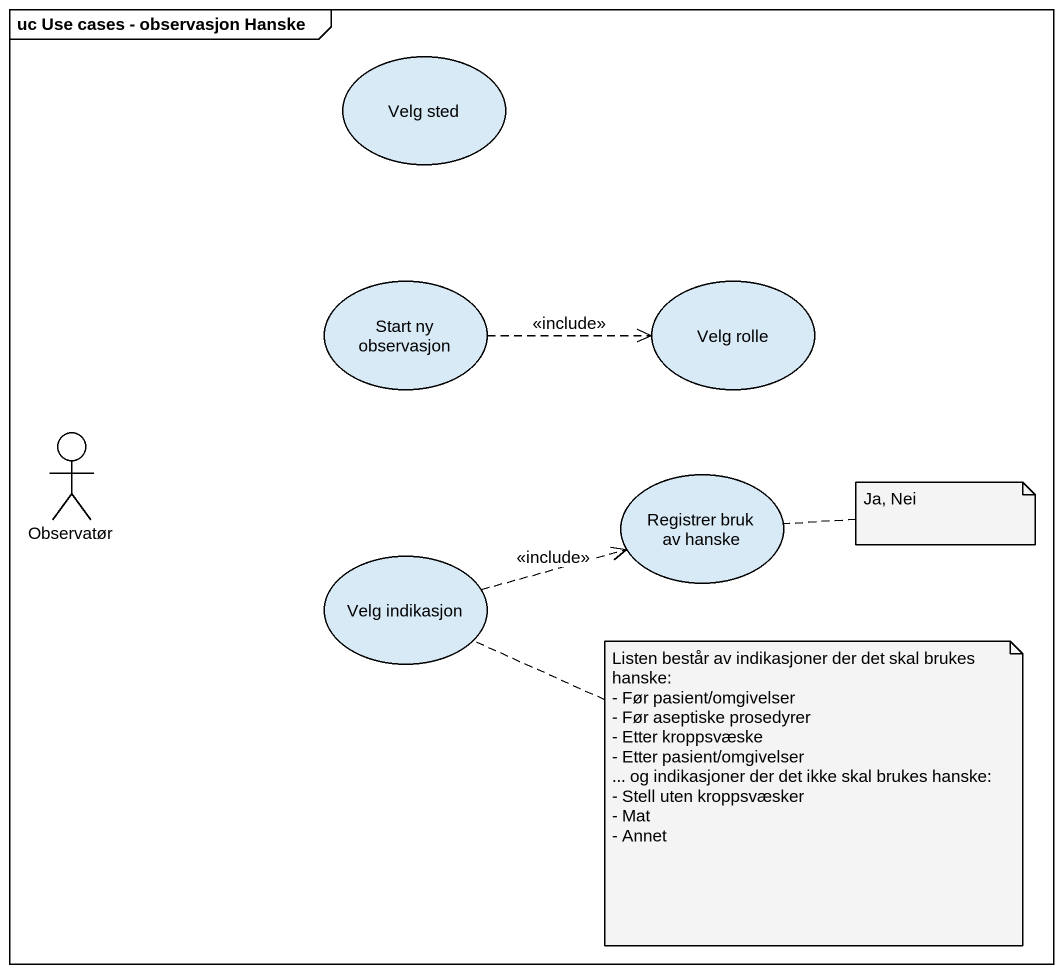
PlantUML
@startuml
mainframe uc Use cases - observasjon Hanske
usecase "Velg sted" as Velg_sted
usecase "Start ny observasjon" as Start_ny_observasjon
usecase "Velg rolle" as Velg_rolle
actor Observatør
usecase "Registrer bruk av hanske" as Registrer_bruk_av_hanske
usecase "Velg indikasjon" as Velg_indikasjon
Start_ny_observasjon .right.> Velg_rolle : <<include>>
Velg_indikasjon .right.> Registrer_bruk_av_hanske : <<include>>
note right of Registrer_bruk_av_hanske : Ja, Nei
note right of Velg_indikasjon
  Listen består av indikasjoner der det skal brukes hanske:
  - Før pasient/omgivelser
  - Før aseptiske prosedyrer
  - Etter kroppsvæske
  - Etter pasient/omgivelser
  ~... og indikasjoner der det ikke skal brukes hanske:
  - Stell uten kroppsvæsker
  - Mat
  - Annet
end note
@enduml
